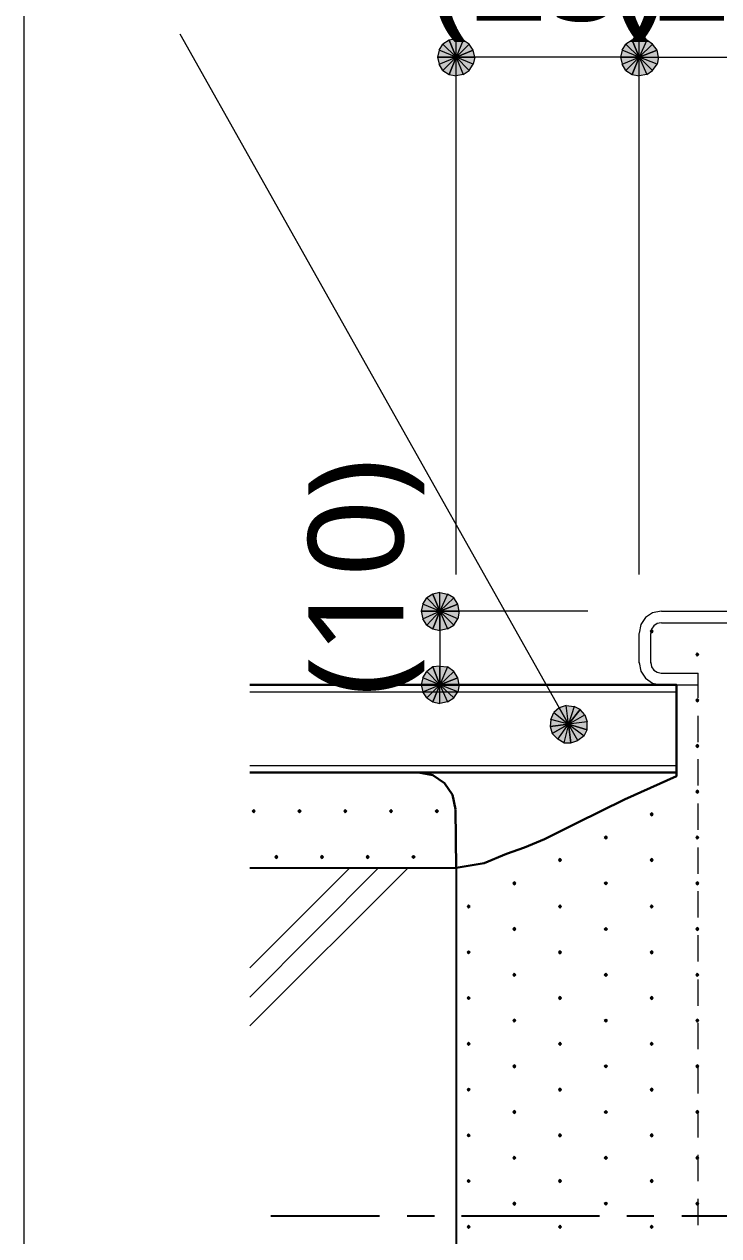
# Model space of a CAD drawing. Header units: millimetres. Extents: x 0 to 420, y 0 to 297.
# Drawn here: x 118.17 to 137.13, y 100.28 to 133.34 of the extents above; entities that cross this region are included whole.
import ezdxf
from ezdxf.enums import TextEntityAlignment as Align

# ---------------------------------------------------------------- set-up
doc = ezdxf.new("R2010")
doc.units = ezdxf.units.MM
doc.styles.add('kst32b', font='NotoSansJP-Variable.ttf')

msp = doc.modelspace()

# ---------------------------------------------------------------- hatches: boundary and pattern name
h = msp.add_hatch(color=7)
h.paths.add_polyline_path([(130.323, 132.8), (130.154, 132.905), (129.963, 132.44), (130.323, 132.8)])
h.paths.add_polyline_path([(130.154, 132.905), (129.963, 132.44), (129.963, 132.948), (130.154, 132.905)])
h.paths.add_polyline_path([(129.963, 132.44), (129.963, 132.948), (129.773, 132.905), (129.963, 132.44)])
h = msp.add_hatch(color=7)
h.paths.add_polyline_path([(135.319, 132.8), (135.17, 132.905), (134.959, 132.44), (135.319, 132.8)])
h.paths.add_polyline_path([(135.17, 132.905), (134.959, 132.44), (134.959, 132.948), (135.17, 132.905)])
h.paths.add_polyline_path([(134.959, 132.44), (134.959, 132.948), (134.768, 132.905), (134.959, 132.44)])
h = msp.add_hatch(color=7)
h.paths.add_polyline_path([(129.773, 132.905), (129.604, 132.8), (129.963, 132.44), (129.773, 132.905)])
h.paths.add_polyline_path([(129.604, 132.8), (129.963, 132.44), (129.498, 132.63), (129.604, 132.8)])
h.paths.add_polyline_path([(129.963, 132.44), (129.498, 132.63), (129.455, 132.44), (129.963, 132.44)])
for points in [[(130.429, 132.63), (130.323, 132.8), (129.963, 132.44), (130.429, 132.63)], [(135.446, 132.63), (135.319, 132.8), (134.959, 132.44), (135.446, 132.63)], [(130.006, 117.517), (129.9, 117.687), (129.519, 117.327), (130.006, 117.517)], [(135.297, 116.819), (135.276, 116.798), (135.255, 116.776), (135.276, 116.755), (135.297, 116.734), (135.319, 116.755), (135.34, 116.776), (135.319, 116.798), (135.297, 116.819)], [(136.546, 116.184), (136.525, 116.163), (136.504, 116.141), (136.525, 116.12), (136.546, 116.099), (136.567, 116.12), (136.588, 116.141), (136.567, 116.163), (136.546, 116.184)], [(130.006, 115.506), (129.9, 115.676), (129.519, 115.316), (130.006, 115.506)], [(136.546, 114.935), (136.525, 114.914), (136.504, 114.893), (136.525, 114.871), (136.546, 114.85), (136.567, 114.871), (136.588, 114.893), (136.567, 114.914), (136.546, 114.935)], [(132.525, 114.173), (132.588, 113.982), (133.033, 114.237), (132.525, 114.173)], [(136.546, 113.686), (136.525, 113.665), (136.504, 113.644), (136.525, 113.623), (136.546, 113.602), (136.567, 113.623), (136.588, 113.644), (136.567, 113.665), (136.546, 113.686)], [(136.546, 112.437), (136.525, 112.416), (136.504, 112.395), (136.525, 112.374), (136.546, 112.353), (136.567, 112.374), (136.588, 112.395), (136.567, 112.416), (136.546, 112.437)], [(124.439, 111.908), (124.418, 111.887), (124.396, 111.866), (124.418, 111.845), (124.439, 111.823), (124.46, 111.845), (124.481, 111.866), (124.46, 111.887), (124.439, 111.908)], [(125.688, 111.908), (125.667, 111.887), (125.645, 111.866), (125.667, 111.845), (125.688, 111.823), (125.709, 111.845), (125.73, 111.866), (125.709, 111.887), (125.688, 111.908)], [(126.937, 111.908), (126.915, 111.887), (126.894, 111.866), (126.915, 111.845), (126.937, 111.823), (126.958, 111.845), (126.979, 111.866), (126.958, 111.887), (126.937, 111.908)], [(128.185, 111.908), (128.164, 111.887), (128.143, 111.866), (128.164, 111.845), (128.185, 111.823), (128.207, 111.845), (128.228, 111.866), (128.207, 111.887), (128.185, 111.908)], [(129.434, 111.908), (129.413, 111.887), (129.392, 111.866), (129.413, 111.845), (129.434, 111.823), (129.455, 111.845), (129.477, 111.866), (129.455, 111.887), (129.434, 111.908)], [(135.297, 111.823), (135.276, 111.802), (135.255, 111.781), (135.276, 111.76), (135.297, 111.739), (135.319, 111.76), (135.34, 111.781), (135.319, 111.802), (135.297, 111.823)], [(134.049, 111.188), (134.027, 111.167), (134.006, 111.146), (134.027, 111.125), (134.049, 111.104), (134.07, 111.125), (134.091, 111.146), (134.07, 111.167), (134.049, 111.188)], [(136.546, 111.188), (136.525, 111.167), (136.504, 111.146), (136.525, 111.125), (136.546, 111.104), (136.567, 111.125), (136.588, 111.146), (136.567, 111.167), (136.546, 111.188)], [(125.053, 110.659), (125.032, 110.638), (125.01, 110.617), (125.032, 110.596), (125.053, 110.575), (125.074, 110.596), (125.095, 110.617), (125.074, 110.638), (125.053, 110.659)], [(126.302, 110.659), (126.28, 110.638), (126.259, 110.617), (126.28, 110.596), (126.302, 110.575), (126.323, 110.596), (126.344, 110.617), (126.323, 110.638), (126.302, 110.659)], [(127.55, 110.659), (127.529, 110.638), (127.508, 110.617), (127.529, 110.596), (127.55, 110.575), (127.571, 110.596), (127.593, 110.617), (127.571, 110.638), (127.55, 110.659)], [(128.799, 110.659), (128.778, 110.638), (128.757, 110.617), (128.778, 110.596), (128.799, 110.575), (128.82, 110.596), (128.842, 110.617), (128.82, 110.638), (128.799, 110.659)], [(132.8, 110.575), (132.779, 110.554), (132.757, 110.532), (132.779, 110.511), (132.8, 110.49), (132.821, 110.511), (132.842, 110.532), (132.821, 110.554), (132.8, 110.575)], [(135.297, 110.575), (135.276, 110.554), (135.255, 110.532), (135.276, 110.511), (135.297, 110.49), (135.319, 110.511), (135.34, 110.532), (135.319, 110.554), (135.297, 110.575)], [(131.551, 109.94), (131.53, 109.918), (131.509, 109.897), (131.53, 109.876), (131.551, 109.855), (131.572, 109.876), (131.593, 109.897), (131.572, 109.918), (131.551, 109.94)], [(134.049, 109.94), (134.027, 109.918), (134.006, 109.897), (134.027, 109.876), (134.049, 109.855), (134.07, 109.876), (134.091, 109.897), (134.07, 109.918), (134.049, 109.94)], [(136.546, 109.94), (136.525, 109.918), (136.504, 109.897), (136.525, 109.876), (136.546, 109.855), (136.567, 109.876), (136.588, 109.897), (136.567, 109.918), (136.546, 109.94)], [(130.302, 109.305), (130.281, 109.284), (130.26, 109.262), (130.281, 109.241), (130.302, 109.22), (130.323, 109.241), (130.344, 109.262), (130.323, 109.284), (130.302, 109.305)], [(132.8, 109.305), (132.779, 109.284), (132.757, 109.262), (132.779, 109.241), (132.8, 109.22), (132.821, 109.241), (132.842, 109.262), (132.821, 109.284), (132.8, 109.305)], [(135.297, 109.305), (135.276, 109.284), (135.255, 109.262), (135.276, 109.241), (135.297, 109.22), (135.319, 109.241), (135.34, 109.262), (135.319, 109.284), (135.297, 109.305)], [(131.551, 108.691), (131.53, 108.67), (131.509, 108.648), (131.53, 108.627), (131.551, 108.606), (131.572, 108.627), (131.593, 108.648), (131.572, 108.67), (131.551, 108.691)], [(134.049, 108.691), (134.027, 108.67), (134.006, 108.648), (134.027, 108.627), (134.049, 108.606), (134.07, 108.627), (134.091, 108.648), (134.07, 108.67), (134.049, 108.691)], [(136.546, 108.691), (136.525, 108.67), (136.504, 108.648), (136.525, 108.627), (136.546, 108.606), (136.567, 108.627), (136.588, 108.648), (136.567, 108.67), (136.546, 108.691)], [(130.302, 108.056), (130.281, 108.035), (130.26, 108.013), (130.281, 107.992), (130.302, 107.971), (130.323, 107.992), (130.344, 108.013), (130.323, 108.035), (130.302, 108.056)], [(132.8, 108.056), (132.779, 108.035), (132.757, 108.013), (132.779, 107.992), (132.8, 107.971), (132.821, 107.992), (132.842, 108.013), (132.821, 108.035), (132.8, 108.056)], [(135.297, 108.056), (135.276, 108.035), (135.255, 108.013), (135.276, 107.992), (135.297, 107.971), (135.319, 107.992), (135.34, 108.013), (135.319, 108.035), (135.297, 108.056)], [(131.551, 107.442), (131.53, 107.421), (131.509, 107.4), (131.53, 107.379), (131.551, 107.357), (131.572, 107.379), (131.593, 107.4), (131.572, 107.421), (131.551, 107.442)], [(134.049, 107.442), (134.027, 107.421), (134.006, 107.4), (134.027, 107.379), (134.049, 107.357), (134.07, 107.379), (134.091, 107.4), (134.07, 107.421), (134.049, 107.442)], [(136.546, 107.442), (136.525, 107.421), (136.504, 107.4), (136.525, 107.379), (136.546, 107.357), (136.567, 107.379), (136.588, 107.4), (136.567, 107.421), (136.546, 107.442)], [(130.302, 106.807), (130.281, 106.786), (130.26, 106.765), (130.281, 106.743), (130.302, 106.722), (130.323, 106.743), (130.344, 106.765), (130.323, 106.786), (130.302, 106.807)], [(132.8, 106.807), (132.779, 106.786), (132.757, 106.765), (132.779, 106.743), (132.8, 106.722), (132.821, 106.743), (132.842, 106.765), (132.821, 106.786), (132.8, 106.807)], [(135.297, 106.807), (135.276, 106.786), (135.255, 106.765), (135.276, 106.743), (135.297, 106.722), (135.319, 106.743), (135.34, 106.765), (135.319, 106.786), (135.297, 106.807)], [(131.551, 106.193), (131.53, 106.172), (131.509, 106.151), (131.53, 106.13), (131.551, 106.109), (131.572, 106.13), (131.593, 106.151), (131.572, 106.172), (131.551, 106.193)], [(134.049, 106.193), (134.027, 106.172), (134.006, 106.151), (134.027, 106.13), (134.049, 106.109), (134.07, 106.13), (134.091, 106.151), (134.07, 106.172), (134.049, 106.193)], [(136.546, 106.193), (136.525, 106.172), (136.504, 106.151), (136.525, 106.13), (136.546, 106.109), (136.567, 106.13), (136.588, 106.151), (136.567, 106.172), (136.546, 106.193)], [(130.302, 105.558), (130.281, 105.537), (130.26, 105.516), (130.281, 105.495), (130.302, 105.473), (130.323, 105.495), (130.344, 105.516), (130.323, 105.537), (130.302, 105.558)], [(132.8, 105.558), (132.779, 105.537), (132.757, 105.516), (132.779, 105.495), (132.8, 105.473), (132.821, 105.495), (132.842, 105.516), (132.821, 105.537), (132.8, 105.558)], [(135.297, 105.558), (135.276, 105.537), (135.255, 105.516), (135.276, 105.495), (135.297, 105.473), (135.319, 105.495), (135.34, 105.516), (135.319, 105.537), (135.297, 105.558)], [(131.551, 104.944), (131.53, 104.923), (131.509, 104.902), (131.53, 104.881), (131.551, 104.86), (131.572, 104.881), (131.593, 104.902), (131.572, 104.923), (131.551, 104.944)], [(134.049, 104.944), (134.027, 104.923), (134.006, 104.902), (134.027, 104.881), (134.049, 104.86), (134.07, 104.881), (134.091, 104.902), (134.07, 104.923), (134.049, 104.944)], [(136.546, 104.944), (136.525, 104.923), (136.504, 104.902), (136.525, 104.881), (136.546, 104.86), (136.567, 104.881), (136.588, 104.902), (136.567, 104.923), (136.546, 104.944)], [(130.302, 104.309), (130.281, 104.288), (130.26, 104.267), (130.281, 104.246), (130.302, 104.225), (130.323, 104.246), (130.344, 104.267), (130.323, 104.288), (130.302, 104.309)], [(132.8, 104.309), (132.779, 104.288), (132.757, 104.267), (132.779, 104.246), (132.8, 104.225), (132.821, 104.246), (132.842, 104.267), (132.821, 104.288), (132.8, 104.309)], [(135.297, 104.309), (135.276, 104.288), (135.255, 104.267), (135.276, 104.246), (135.297, 104.225), (135.319, 104.246), (135.34, 104.267), (135.319, 104.288), (135.297, 104.309)], [(131.551, 103.696), (131.53, 103.674), (131.509, 103.653), (131.53, 103.632), (131.551, 103.611), (131.572, 103.632), (131.593, 103.653), (131.572, 103.674), (131.551, 103.696)], [(134.049, 103.696), (134.027, 103.674), (134.006, 103.653), (134.027, 103.632), (134.049, 103.611), (134.07, 103.632), (134.091, 103.653), (134.07, 103.674), (134.049, 103.696)], [(136.546, 103.696), (136.525, 103.674), (136.504, 103.653), (136.525, 103.632), (136.546, 103.611), (136.567, 103.632), (136.588, 103.653), (136.567, 103.674), (136.546, 103.696)], [(130.302, 103.061), (130.281, 103.039), (130.26, 103.018), (130.281, 102.997), (130.302, 102.976), (130.323, 102.997), (130.344, 103.018), (130.323, 103.039), (130.302, 103.061)], [(132.8, 103.061), (132.779, 103.039), (132.757, 103.018), (132.779, 102.997), (132.8, 102.976), (132.821, 102.997), (132.842, 103.018), (132.821, 103.039), (132.8, 103.061)], [(135.297, 103.061), (135.276, 103.039), (135.255, 103.018), (135.276, 102.997), (135.297, 102.976), (135.319, 102.997), (135.34, 103.018), (135.319, 103.039), (135.297, 103.061)], [(131.551, 102.447), (131.53, 102.425), (131.509, 102.404), (131.53, 102.383), (131.551, 102.362), (131.572, 102.383), (131.593, 102.404), (131.572, 102.425), (131.551, 102.447)], [(134.049, 102.447), (134.027, 102.425), (134.006, 102.404), (134.027, 102.383), (134.049, 102.362), (134.07, 102.383), (134.091, 102.404), (134.07, 102.425), (134.049, 102.447)], [(136.546, 102.447), (136.525, 102.425), (136.504, 102.404), (136.525, 102.383), (136.546, 102.362), (136.567, 102.383), (136.588, 102.404), (136.567, 102.425), (136.546, 102.447)], [(130.302, 101.812), (130.281, 101.791), (130.26, 101.769), (130.281, 101.748), (130.302, 101.727), (130.323, 101.748), (130.344, 101.769), (130.323, 101.791), (130.302, 101.812)], [(132.8, 101.812), (132.779, 101.791), (132.757, 101.769), (132.779, 101.748), (132.8, 101.727), (132.821, 101.748), (132.842, 101.769), (132.821, 101.791), (132.8, 101.812)], [(135.297, 101.812), (135.276, 101.791), (135.255, 101.769), (135.276, 101.748), (135.297, 101.727), (135.319, 101.748), (135.34, 101.769), (135.319, 101.791), (135.297, 101.812)], [(131.551, 101.198), (131.53, 101.177), (131.509, 101.155), (131.53, 101.134), (131.551, 101.113), (131.572, 101.134), (131.593, 101.155), (131.572, 101.177), (131.551, 101.198)], [(134.049, 101.198), (134.027, 101.177), (134.006, 101.155), (134.027, 101.134), (134.049, 101.113), (134.07, 101.134), (134.091, 101.155), (134.07, 101.177), (134.049, 101.198)], [(136.546, 101.198), (136.525, 101.177), (136.504, 101.155), (136.525, 101.134), (136.546, 101.113), (136.567, 101.134), (136.588, 101.155), (136.567, 101.177), (136.546, 101.198)], [(130.302, 100.563), (130.281, 100.542), (130.26, 100.521), (130.281, 100.499), (130.302, 100.478), (130.323, 100.499), (130.344, 100.521), (130.323, 100.542), (130.302, 100.563)], [(132.8, 100.563), (132.779, 100.542), (132.757, 100.521), (132.779, 100.499), (132.8, 100.478), (132.821, 100.499), (132.842, 100.521), (132.821, 100.542), (132.8, 100.563)], [(135.297, 100.563), (135.276, 100.542), (135.255, 100.521), (135.276, 100.499), (135.297, 100.478), (135.319, 100.499), (135.34, 100.521), (135.319, 100.542), (135.297, 100.563)]]:
    msp.add_hatch(color=7).paths.add_polyline_path(points)
h = msp.add_hatch(color=7)
h.paths.add_polyline_path([(130.323, 132.08), (130.429, 132.249), (129.963, 132.44), (130.323, 132.08)])
h.paths.add_polyline_path([(130.429, 132.249), (129.963, 132.44), (130.471, 132.44), (130.429, 132.249)])
h.paths.add_polyline_path([(129.963, 132.44), (130.471, 132.44), (130.429, 132.63), (129.963, 132.44)])
h = msp.add_hatch(color=7)
h.paths.add_polyline_path([(134.768, 132.905), (134.599, 132.8), (134.959, 132.44), (134.768, 132.905)])
h.paths.add_polyline_path([(134.599, 132.8), (134.959, 132.44), (134.493, 132.63), (134.599, 132.8)])
h.paths.add_polyline_path([(134.959, 132.44), (134.493, 132.63), (134.451, 132.44), (134.959, 132.44)])
h = msp.add_hatch(color=7)
h.paths.add_polyline_path([(135.319, 132.08), (135.446, 132.249), (134.959, 132.44), (135.319, 132.08)])
h.paths.add_polyline_path([(135.446, 132.249), (134.959, 132.44), (135.488, 132.44), (135.446, 132.249)])
h.paths.add_polyline_path([(134.959, 132.44), (135.488, 132.44), (135.446, 132.63), (134.959, 132.44)])
h = msp.add_hatch(color=7)
h.paths.add_polyline_path([(129.455, 132.44), (129.498, 132.249), (129.963, 132.44), (129.455, 132.44)])
h.paths.add_polyline_path([(129.498, 132.249), (129.963, 132.44), (129.604, 132.08), (129.498, 132.249)])
h.paths.add_polyline_path([(129.963, 132.44), (129.604, 132.08), (129.773, 131.974), (129.963, 132.44)])
h = msp.add_hatch(color=7)
h.paths.add_polyline_path([(129.773, 131.974), (129.963, 131.932), (129.963, 132.44), (129.773, 131.974)])
h.paths.add_polyline_path([(129.963, 131.932), (129.963, 132.44), (130.154, 131.974), (129.963, 131.932)])
h.paths.add_polyline_path([(129.963, 132.44), (130.154, 131.974), (130.323, 132.08), (129.963, 132.44)])
h = msp.add_hatch(color=7)
h.paths.add_polyline_path([(134.451, 132.44), (134.493, 132.249), (134.959, 132.44), (134.451, 132.44)])
h.paths.add_polyline_path([(134.493, 132.249), (134.959, 132.44), (134.599, 132.08), (134.493, 132.249)])
h.paths.add_polyline_path([(134.959, 132.44), (134.599, 132.08), (134.768, 131.974), (134.959, 132.44)])
h = msp.add_hatch(color=7)
h.paths.add_polyline_path([(134.768, 131.974), (134.959, 131.932), (134.959, 132.44), (134.768, 131.974)])
h.paths.add_polyline_path([(134.959, 131.932), (134.959, 132.44), (135.17, 131.974), (134.959, 131.932)])
h.paths.add_polyline_path([(134.959, 132.44), (135.17, 131.974), (135.319, 132.08), (134.959, 132.44)])
h = msp.add_hatch(color=7)
h.paths.add_polyline_path([(129.328, 117.792), (129.159, 117.687), (129.519, 117.327), (129.328, 117.792)])
h.paths.add_polyline_path([(129.159, 117.687), (129.519, 117.327), (129.053, 117.517), (129.159, 117.687)])
h.paths.add_polyline_path([(129.519, 117.327), (129.053, 117.517), (129.011, 117.327), (129.519, 117.327)])
h = msp.add_hatch(color=7)
h.paths.add_polyline_path([(129.9, 117.687), (129.73, 117.792), (129.519, 117.327), (129.9, 117.687)])
h.paths.add_polyline_path([(129.73, 117.792), (129.519, 117.327), (129.519, 117.835), (129.73, 117.792)])
h.paths.add_polyline_path([(129.519, 117.327), (129.519, 117.835), (129.328, 117.792), (129.519, 117.327)])
h = msp.add_hatch(color=7)
h.paths.add_polyline_path([(129.9, 116.946), (130.006, 117.115), (129.519, 117.327), (129.9, 116.946)])
h.paths.add_polyline_path([(130.006, 117.115), (129.519, 117.327), (130.048, 117.327), (130.006, 117.115)])
h.paths.add_polyline_path([(129.519, 117.327), (130.048, 117.327), (130.006, 117.517), (129.519, 117.327)])
h = msp.add_hatch(color=7)
h.paths.add_polyline_path([(129.011, 117.327), (129.053, 117.115), (129.519, 117.327), (129.011, 117.327)])
h.paths.add_polyline_path([(129.053, 117.115), (129.519, 117.327), (129.159, 116.946), (129.053, 117.115)])
h.paths.add_polyline_path([(129.519, 117.327), (129.159, 116.946), (129.328, 116.84), (129.519, 117.327)])
h = msp.add_hatch(color=7)
h.paths.add_polyline_path([(129.328, 116.84), (129.519, 116.798), (129.519, 117.327), (129.328, 116.84)])
h.paths.add_polyline_path([(129.519, 116.798), (129.519, 117.327), (129.73, 116.84), (129.519, 116.798)])
h.paths.add_polyline_path([(129.519, 117.327), (129.73, 116.84), (129.9, 116.946), (129.519, 117.327)])
h = msp.add_hatch(color=7)
h.paths.add_polyline_path([(129.328, 115.803), (129.159, 115.676), (129.519, 115.316), (129.328, 115.803)])
h.paths.add_polyline_path([(129.159, 115.676), (129.519, 115.316), (129.053, 115.506), (129.159, 115.676)])
h.paths.add_polyline_path([(129.519, 115.316), (129.053, 115.506), (129.011, 115.316), (129.519, 115.316)])
h = msp.add_hatch(color=7)
h.paths.add_polyline_path([(129.9, 115.676), (129.73, 115.803), (129.519, 115.316), (129.9, 115.676)])
h.paths.add_polyline_path([(129.73, 115.803), (129.519, 115.316), (129.519, 115.824), (129.73, 115.803)])
h.paths.add_polyline_path([(129.519, 115.316), (129.519, 115.824), (129.328, 115.803), (129.519, 115.316)])
h = msp.add_hatch(color=7)
h.paths.add_polyline_path([(129.9, 114.956), (130.006, 115.125), (129.519, 115.316), (129.9, 114.956)])
h.paths.add_polyline_path([(130.006, 115.125), (129.519, 115.316), (130.048, 115.316), (130.006, 115.125)])
h.paths.add_polyline_path([(129.519, 115.316), (130.048, 115.316), (130.006, 115.506), (129.519, 115.316)])
h = msp.add_hatch(color=7)
h.paths.add_polyline_path([(129.011, 115.316), (129.053, 115.125), (129.519, 115.316), (129.011, 115.316)])
h.paths.add_polyline_path([(129.053, 115.125), (129.519, 115.316), (129.159, 114.956), (129.053, 115.125)])
h.paths.add_polyline_path([(129.519, 115.316), (129.159, 114.956), (129.328, 114.85), (129.519, 115.316)])
h = msp.add_hatch(color=7)
h.paths.add_polyline_path([(129.328, 114.85), (129.519, 114.808), (129.519, 115.316), (129.328, 114.85)])
h.paths.add_polyline_path([(129.519, 114.808), (129.519, 115.316), (129.73, 114.85), (129.519, 114.808)])
h.paths.add_polyline_path([(129.519, 115.316), (129.73, 114.85), (129.9, 114.956), (129.519, 115.316)])
h = msp.add_hatch(color=7)
h.paths.add_polyline_path([(133.35, 114.639), (133.181, 114.723), (133.033, 114.237), (133.35, 114.639)])
h.paths.add_polyline_path([(133.181, 114.723), (133.033, 114.237), (132.969, 114.745), (133.181, 114.723)])
h.paths.add_polyline_path([(133.033, 114.237), (132.969, 114.745), (132.779, 114.681), (133.033, 114.237)])
h = msp.add_hatch(color=7)
h.paths.add_polyline_path([(132.779, 114.681), (132.63, 114.554), (133.033, 114.237), (132.779, 114.681)])
h.paths.add_polyline_path([(132.63, 114.554), (133.033, 114.237), (132.546, 114.363), (132.63, 114.554)])
h.paths.add_polyline_path([(133.033, 114.237), (132.546, 114.363), (132.525, 114.173), (133.033, 114.237)])
h = msp.add_hatch(color=7)
h.paths.add_polyline_path([(133.541, 114.088), (133.541, 114.3), (133.033, 114.237), (133.541, 114.088)])
h.paths.add_polyline_path([(133.541, 114.3), (133.033, 114.237), (133.477, 114.49), (133.541, 114.3)])
h.paths.add_polyline_path([(133.033, 114.237), (133.477, 114.49), (133.35, 114.639), (133.033, 114.237)])
h = msp.add_hatch(color=7)
h.paths.add_polyline_path([(132.588, 113.982), (132.736, 113.834), (133.033, 114.237), (132.588, 113.982)])
h.paths.add_polyline_path([(132.736, 113.834), (133.033, 114.237), (132.905, 113.729), (132.736, 113.834)])
h.paths.add_polyline_path([(133.033, 114.237), (132.905, 113.729), (133.096, 113.729), (133.033, 114.237)])
h = msp.add_hatch(color=7)
h.paths.add_polyline_path([(133.096, 113.729), (133.287, 113.792), (133.033, 114.237), (133.096, 113.729)])
h.paths.add_polyline_path([(133.287, 113.792), (133.033, 114.237), (133.456, 113.919), (133.287, 113.792)])
h.paths.add_polyline_path([(133.033, 114.237), (133.456, 113.919), (133.541, 114.088), (133.033, 114.237)])

# ---------------------------------------------------------------- linework, layer by layer
at = {"lineweight": 13}
for points in [[(118.174, 45.995), (118.174, 165.989)], [(133.033, 114.237), (122.428, 133.075)], [(129.963, 118.322), (129.963, 132.44)], [(134.959, 132.44), (129.963, 132.44)], [(134.959, 118.322), (134.959, 132.44)], [(134.959, 132.44), (139.975, 132.44), (140.568, 132.44)], [(133.562, 117.327), (129.519, 117.327)], [(129.519, 117.327), (129.519, 115.316)], [(135.562, 117.327), (135.327, 117.279), (135.135, 117.15), (135.006, 116.958), (134.959, 116.724)], [(135.572, 117.327), (139.361, 117.327)], [(135.562, 117.009), (135.451, 116.987), (135.36, 116.926), (135.299, 116.835), (135.276, 116.724)], [(135.572, 117.009), (139.361, 117.009)], [(134.959, 115.909), (134.959, 116.713)], [(135.276, 115.909), (135.276, 116.713)], [(134.959, 115.919), (135.006, 115.684), (135.135, 115.493), (135.327, 115.363), (135.562, 115.316)], [(135.276, 115.919), (135.299, 115.808), (135.36, 115.717), (135.451, 115.656), (135.562, 115.634)], [(135.572, 115.634), (136.567, 115.634)], [(136.567, 115.316), (136.567, 115.634)], [(124.333, 115.125), (135.975, 115.125)], [(135.572, 115.316), (136.567, 115.316)], [(136.567, 114.956), (136.567, 115.316)], [(136.567, 113.75), (136.567, 114.469)], [(124.333, 113.115), (135.975, 113.115)], [(136.567, 112.564), (136.567, 113.284)], [(136.567, 111.358), (136.567, 112.077)], [(136.567, 110.151), (136.567, 110.871)], [(128.651, 110.321), (124.333, 106.003)], [(127.847, 110.321), (124.333, 106.786)], [(127.063, 110.321), (124.333, 107.59)], [(136.567, 108.966), (136.567, 109.686)], [(136.567, 107.759), (136.567, 108.479)], [(136.567, 106.553), (136.567, 107.273)], [(136.567, 105.368), (136.567, 106.087)], [(136.567, 104.161), (136.567, 104.881)], [(136.567, 102.955), (136.567, 103.674)], [(136.567, 101.769), (136.567, 102.489)], [(136.567, 100.563), (136.567, 101.282)]]:
    msp.add_lwpolyline(points, dxfattribs=at)
at = {"lineweight": 0}
for points in [[(129.963, 132.44), (129.963, 132.948), (129.773, 132.905)], [(130.154, 132.905), (129.963, 132.44), (129.963, 132.948)], [(134.959, 132.44), (134.959, 132.948), (134.768, 132.905)], [(135.17, 132.905), (134.959, 132.44), (134.959, 132.948)], [(129.963, 132.44), (129.498, 132.63), (129.455, 132.44)], [(129.604, 132.8), (129.963, 132.44), (129.498, 132.63)], [(129.773, 132.905), (129.604, 132.8), (129.963, 132.44)], [(130.323, 132.8), (130.154, 132.905), (129.963, 132.44)], [(130.429, 132.63), (130.323, 132.8), (129.963, 132.44)], [(129.963, 132.44), (130.471, 132.44), (130.429, 132.63)], [(134.959, 132.44), (134.493, 132.63), (134.451, 132.44)], [(134.599, 132.8), (134.959, 132.44), (134.493, 132.63)], [(134.768, 132.905), (134.599, 132.8), (134.959, 132.44)], [(135.319, 132.8), (135.17, 132.905), (134.959, 132.44)], [(135.446, 132.63), (135.319, 132.8), (134.959, 132.44)], [(134.959, 132.44), (135.488, 132.44), (135.446, 132.63)], [(129.455, 132.44), (129.498, 132.249), (129.963, 132.44)], [(129.498, 132.249), (129.963, 132.44), (129.604, 132.08)], [(129.963, 132.44), (129.604, 132.08), (129.773, 131.974)], [(129.773, 131.974), (129.963, 131.932), (129.963, 132.44)], [(129.963, 131.932), (129.963, 132.44), (130.154, 131.974)], [(129.963, 132.44), (130.154, 131.974), (130.323, 132.08)], [(130.323, 132.08), (130.429, 132.249), (129.963, 132.44)], [(130.429, 132.249), (129.963, 132.44), (130.471, 132.44)], [(134.451, 132.44), (134.493, 132.249), (134.959, 132.44)], [(134.493, 132.249), (134.959, 132.44), (134.599, 132.08)], [(134.959, 132.44), (134.599, 132.08), (134.768, 131.974)], [(134.768, 131.974), (134.959, 131.932), (134.959, 132.44)], [(134.959, 131.932), (134.959, 132.44), (135.17, 131.974)], [(134.959, 132.44), (135.17, 131.974), (135.319, 132.08)], [(135.319, 132.08), (135.446, 132.249), (134.959, 132.44)], [(135.446, 132.249), (134.959, 132.44), (135.488, 132.44)], [(129.328, 117.792), (129.159, 117.687), (129.519, 117.327)], [(129.519, 117.327), (129.519, 117.835), (129.328, 117.792)], [(129.73, 117.792), (129.519, 117.327), (129.519, 117.835)], [(129.9, 117.687), (129.73, 117.792), (129.519, 117.327)], [(129.519, 117.327), (129.053, 117.517), (129.011, 117.327)], [(129.159, 117.687), (129.519, 117.327), (129.053, 117.517)], [(130.006, 117.517), (129.9, 117.687), (129.519, 117.327)], [(129.519, 117.327), (130.048, 117.327), (130.006, 117.517)], [(129.011, 117.327), (129.053, 117.115), (129.519, 117.327)], [(129.053, 117.115), (129.519, 117.327), (129.159, 116.946)], [(129.519, 117.327), (129.159, 116.946), (129.328, 116.84)], [(129.328, 116.84), (129.519, 116.798), (129.519, 117.327)], [(129.519, 116.798), (129.519, 117.327), (129.73, 116.84)], [(129.519, 117.327), (129.73, 116.84), (129.9, 116.946)], [(129.9, 116.946), (130.006, 117.115), (129.519, 117.327)], [(130.006, 117.115), (129.519, 117.327), (130.048, 117.327)], [(135.297, 116.819), (135.276, 116.798), (135.255, 116.776), (135.276, 116.755), (135.297, 116.734), (135.319, 116.755), (135.34, 116.776), (135.319, 116.798)], [(136.546, 116.184), (136.525, 116.163), (136.504, 116.141), (136.525, 116.12), (136.546, 116.099), (136.567, 116.12), (136.588, 116.141), (136.567, 116.163)], [(129.328, 115.803), (129.159, 115.676), (129.519, 115.316)], [(129.519, 115.316), (129.519, 115.824), (129.328, 115.803)], [(129.73, 115.803), (129.519, 115.316), (129.519, 115.824)], [(129.9, 115.676), (129.73, 115.803), (129.519, 115.316)], [(129.519, 115.316), (129.053, 115.506), (129.011, 115.316)], [(129.159, 115.676), (129.519, 115.316), (129.053, 115.506)], [(130.006, 115.506), (129.9, 115.676), (129.519, 115.316)], [(129.519, 115.316), (130.048, 115.316), (130.006, 115.506)], [(129.011, 115.316), (129.053, 115.125), (129.519, 115.316)], [(129.053, 115.125), (129.519, 115.316), (129.159, 114.956)], [(129.519, 115.316), (129.159, 114.956), (129.328, 114.85)], [(129.328, 114.85), (129.519, 114.808), (129.519, 115.316)], [(129.519, 114.808), (129.519, 115.316), (129.73, 114.85)], [(129.519, 115.316), (129.73, 114.85), (129.9, 114.956)], [(129.9, 114.956), (130.006, 115.125), (129.519, 115.316)], [(130.006, 115.125), (129.519, 115.316), (130.048, 115.316)], [(133.033, 114.237), (132.969, 114.745), (132.779, 114.681)], [(133.181, 114.723), (133.033, 114.237), (132.969, 114.745)], [(136.546, 114.935), (136.525, 114.914), (136.504, 114.893), (136.525, 114.871), (136.546, 114.85), (136.567, 114.871), (136.588, 114.893), (136.567, 114.914)], [(132.63, 114.554), (133.033, 114.237), (132.546, 114.363)], [(132.779, 114.681), (132.63, 114.554), (133.033, 114.237)], [(133.35, 114.639), (133.181, 114.723), (133.033, 114.237)], [(133.033, 114.237), (133.477, 114.49), (133.35, 114.639)], [(133.541, 114.3), (133.033, 114.237), (133.477, 114.49)], [(133.033, 114.237), (132.546, 114.363), (132.525, 114.173)], [(132.525, 114.173), (132.588, 113.982), (133.033, 114.237)], [(132.588, 113.982), (132.736, 113.834), (133.033, 114.237)], [(132.736, 113.834), (133.033, 114.237), (132.905, 113.729)], [(133.033, 114.237), (132.905, 113.729), (133.096, 113.729)], [(133.541, 114.088), (133.541, 114.3), (133.033, 114.237)], [(133.096, 113.729), (133.287, 113.792), (133.033, 114.237)], [(133.287, 113.792), (133.033, 114.237), (133.456, 113.919)], [(133.033, 114.237), (133.456, 113.919), (133.541, 114.088)], [(136.546, 113.686), (136.525, 113.665), (136.504, 113.644), (136.525, 113.623), (136.546, 113.602), (136.567, 113.623), (136.588, 113.644), (136.567, 113.665)], [(136.546, 112.437), (136.525, 112.416), (136.504, 112.395), (136.525, 112.374), (136.546, 112.353), (136.567, 112.374), (136.588, 112.395), (136.567, 112.416)], [(124.439, 111.908), (124.418, 111.887), (124.396, 111.866), (124.418, 111.845), (124.439, 111.823), (124.46, 111.845), (124.481, 111.866), (124.46, 111.887)], [(125.688, 111.908), (125.667, 111.887), (125.645, 111.866), (125.667, 111.845), (125.688, 111.823), (125.709, 111.845), (125.73, 111.866), (125.709, 111.887)], [(126.937, 111.908), (126.915, 111.887), (126.894, 111.866), (126.915, 111.845), (126.937, 111.823), (126.958, 111.845), (126.979, 111.866), (126.958, 111.887)], [(128.185, 111.908), (128.164, 111.887), (128.143, 111.866), (128.164, 111.845), (128.185, 111.823), (128.207, 111.845), (128.228, 111.866), (128.207, 111.887)], [(129.434, 111.908), (129.413, 111.887), (129.392, 111.866), (129.413, 111.845), (129.434, 111.823), (129.455, 111.845), (129.477, 111.866), (129.455, 111.887)], [(135.297, 111.823), (135.276, 111.802), (135.255, 111.781), (135.276, 111.76), (135.297, 111.739), (135.319, 111.76), (135.34, 111.781), (135.319, 111.802)], [(134.049, 111.188), (134.027, 111.167), (134.006, 111.146), (134.027, 111.125), (134.049, 111.104), (134.07, 111.125), (134.091, 111.146), (134.07, 111.167)], [(136.546, 111.188), (136.525, 111.167), (136.504, 111.146), (136.525, 111.125), (136.546, 111.104), (136.567, 111.125), (136.588, 111.146), (136.567, 111.167)], [(125.053, 110.659), (125.032, 110.638), (125.01, 110.617), (125.032, 110.596), (125.053, 110.575), (125.074, 110.596), (125.095, 110.617), (125.074, 110.638)], [(126.302, 110.659), (126.28, 110.638), (126.259, 110.617), (126.28, 110.596), (126.302, 110.575), (126.323, 110.596), (126.344, 110.617), (126.323, 110.638)], [(127.55, 110.659), (127.529, 110.638), (127.508, 110.617), (127.529, 110.596), (127.55, 110.575), (127.571, 110.596), (127.593, 110.617), (127.571, 110.638)], [(128.799, 110.659), (128.778, 110.638), (128.757, 110.617), (128.778, 110.596), (128.799, 110.575), (128.82, 110.596), (128.842, 110.617), (128.82, 110.638)], [(132.8, 110.575), (132.779, 110.554), (132.757, 110.532), (132.779, 110.511), (132.8, 110.49), (132.821, 110.511), (132.842, 110.532), (132.821, 110.554)], [(135.297, 110.575), (135.276, 110.554), (135.255, 110.532), (135.276, 110.511), (135.297, 110.49), (135.319, 110.511), (135.34, 110.532), (135.319, 110.554)], [(131.551, 109.94), (131.53, 109.918), (131.509, 109.897), (131.53, 109.876), (131.551, 109.855), (131.572, 109.876), (131.593, 109.897), (131.572, 109.918)], [(134.049, 109.94), (134.027, 109.918), (134.006, 109.897), (134.027, 109.876), (134.049, 109.855), (134.07, 109.876), (134.091, 109.897), (134.07, 109.918)], [(136.546, 109.94), (136.525, 109.918), (136.504, 109.897), (136.525, 109.876), (136.546, 109.855), (136.567, 109.876), (136.588, 109.897), (136.567, 109.918)], [(130.302, 109.305), (130.281, 109.284), (130.26, 109.262), (130.281, 109.241), (130.302, 109.22), (130.323, 109.241), (130.344, 109.262), (130.323, 109.284)], [(132.8, 109.305), (132.779, 109.284), (132.757, 109.262), (132.779, 109.241), (132.8, 109.22), (132.821, 109.241), (132.842, 109.262), (132.821, 109.284)], [(135.297, 109.305), (135.276, 109.284), (135.255, 109.262), (135.276, 109.241), (135.297, 109.22), (135.319, 109.241), (135.34, 109.262), (135.319, 109.284)], [(131.551, 108.691), (131.53, 108.67), (131.509, 108.648), (131.53, 108.627), (131.551, 108.606), (131.572, 108.627), (131.593, 108.648), (131.572, 108.67)], [(134.049, 108.691), (134.027, 108.67), (134.006, 108.648), (134.027, 108.627), (134.049, 108.606), (134.07, 108.627), (134.091, 108.648), (134.07, 108.67)], [(136.546, 108.691), (136.525, 108.67), (136.504, 108.648), (136.525, 108.627), (136.546, 108.606), (136.567, 108.627), (136.588, 108.648), (136.567, 108.67)], [(130.302, 108.056), (130.281, 108.035), (130.26, 108.013), (130.281, 107.992), (130.302, 107.971), (130.323, 107.992), (130.344, 108.013), (130.323, 108.035)], [(132.8, 108.056), (132.779, 108.035), (132.757, 108.013), (132.779, 107.992), (132.8, 107.971), (132.821, 107.992), (132.842, 108.013), (132.821, 108.035)], [(135.297, 108.056), (135.276, 108.035), (135.255, 108.013), (135.276, 107.992), (135.297, 107.971), (135.319, 107.992), (135.34, 108.013), (135.319, 108.035)], [(131.551, 107.442), (131.53, 107.421), (131.509, 107.4), (131.53, 107.379), (131.551, 107.357), (131.572, 107.379), (131.593, 107.4), (131.572, 107.421)], [(134.049, 107.442), (134.027, 107.421), (134.006, 107.4), (134.027, 107.379), (134.049, 107.357), (134.07, 107.379), (134.091, 107.4), (134.07, 107.421)], [(136.546, 107.442), (136.525, 107.421), (136.504, 107.4), (136.525, 107.379), (136.546, 107.357), (136.567, 107.379), (136.588, 107.4), (136.567, 107.421)], [(130.302, 106.807), (130.281, 106.786), (130.26, 106.765), (130.281, 106.743), (130.302, 106.722), (130.323, 106.743), (130.344, 106.765), (130.323, 106.786)], [(132.8, 106.807), (132.779, 106.786), (132.757, 106.765), (132.779, 106.743), (132.8, 106.722), (132.821, 106.743), (132.842, 106.765), (132.821, 106.786)], [(135.297, 106.807), (135.276, 106.786), (135.255, 106.765), (135.276, 106.743), (135.297, 106.722), (135.319, 106.743), (135.34, 106.765), (135.319, 106.786)], [(131.551, 106.193), (131.53, 106.172), (131.509, 106.151), (131.53, 106.13), (131.551, 106.109), (131.572, 106.13), (131.593, 106.151), (131.572, 106.172)], [(134.049, 106.193), (134.027, 106.172), (134.006, 106.151), (134.027, 106.13), (134.049, 106.109), (134.07, 106.13), (134.091, 106.151), (134.07, 106.172)], [(136.546, 106.193), (136.525, 106.172), (136.504, 106.151), (136.525, 106.13), (136.546, 106.109), (136.567, 106.13), (136.588, 106.151), (136.567, 106.172)], [(130.302, 105.558), (130.281, 105.537), (130.26, 105.516), (130.281, 105.495), (130.302, 105.473), (130.323, 105.495), (130.344, 105.516), (130.323, 105.537)], [(132.8, 105.558), (132.779, 105.537), (132.757, 105.516), (132.779, 105.495), (132.8, 105.473), (132.821, 105.495), (132.842, 105.516), (132.821, 105.537)], [(135.297, 105.558), (135.276, 105.537), (135.255, 105.516), (135.276, 105.495), (135.297, 105.473), (135.319, 105.495), (135.34, 105.516), (135.319, 105.537)], [(131.551, 104.944), (131.53, 104.923), (131.509, 104.902), (131.53, 104.881), (131.551, 104.86), (131.572, 104.881), (131.593, 104.902), (131.572, 104.923)], [(134.049, 104.944), (134.027, 104.923), (134.006, 104.902), (134.027, 104.881), (134.049, 104.86), (134.07, 104.881), (134.091, 104.902), (134.07, 104.923)], [(136.546, 104.944), (136.525, 104.923), (136.504, 104.902), (136.525, 104.881), (136.546, 104.86), (136.567, 104.881), (136.588, 104.902), (136.567, 104.923)], [(130.302, 104.309), (130.281, 104.288), (130.26, 104.267), (130.281, 104.246), (130.302, 104.225), (130.323, 104.246), (130.344, 104.267), (130.323, 104.288)], [(132.8, 104.309), (132.779, 104.288), (132.757, 104.267), (132.779, 104.246), (132.8, 104.225), (132.821, 104.246), (132.842, 104.267), (132.821, 104.288)], [(135.297, 104.309), (135.276, 104.288), (135.255, 104.267), (135.276, 104.246), (135.297, 104.225), (135.319, 104.246), (135.34, 104.267), (135.319, 104.288)], [(131.551, 103.696), (131.53, 103.674), (131.509, 103.653), (131.53, 103.632), (131.551, 103.611), (131.572, 103.632), (131.593, 103.653), (131.572, 103.674)], [(134.049, 103.696), (134.027, 103.674), (134.006, 103.653), (134.027, 103.632), (134.049, 103.611), (134.07, 103.632), (134.091, 103.653), (134.07, 103.674)], [(136.546, 103.696), (136.525, 103.674), (136.504, 103.653), (136.525, 103.632), (136.546, 103.611), (136.567, 103.632), (136.588, 103.653), (136.567, 103.674)], [(130.302, 103.061), (130.281, 103.039), (130.26, 103.018), (130.281, 102.997), (130.302, 102.976), (130.323, 102.997), (130.344, 103.018), (130.323, 103.039)], [(132.8, 103.061), (132.779, 103.039), (132.757, 103.018), (132.779, 102.997), (132.8, 102.976), (132.821, 102.997), (132.842, 103.018), (132.821, 103.039)], [(135.297, 103.061), (135.276, 103.039), (135.255, 103.018), (135.276, 102.997), (135.297, 102.976), (135.319, 102.997), (135.34, 103.018), (135.319, 103.039)], [(131.551, 102.447), (131.53, 102.425), (131.509, 102.404), (131.53, 102.383), (131.551, 102.362), (131.572, 102.383), (131.593, 102.404), (131.572, 102.425)], [(134.049, 102.447), (134.027, 102.425), (134.006, 102.404), (134.027, 102.383), (134.049, 102.362), (134.07, 102.383), (134.091, 102.404), (134.07, 102.425)], [(136.546, 102.447), (136.525, 102.425), (136.504, 102.404), (136.525, 102.383), (136.546, 102.362), (136.567, 102.383), (136.588, 102.404), (136.567, 102.425)], [(130.302, 101.812), (130.281, 101.791), (130.26, 101.769), (130.281, 101.748), (130.302, 101.727), (130.323, 101.748), (130.344, 101.769), (130.323, 101.791)], [(132.8, 101.812), (132.779, 101.791), (132.757, 101.769), (132.779, 101.748), (132.8, 101.727), (132.821, 101.748), (132.842, 101.769), (132.821, 101.791)], [(135.297, 101.812), (135.276, 101.791), (135.255, 101.769), (135.276, 101.748), (135.297, 101.727), (135.319, 101.748), (135.34, 101.769), (135.319, 101.791)], [(131.551, 101.198), (131.53, 101.177), (131.509, 101.155), (131.53, 101.134), (131.551, 101.113), (131.572, 101.134), (131.593, 101.155), (131.572, 101.177)], [(134.049, 101.198), (134.027, 101.177), (134.006, 101.155), (134.027, 101.134), (134.049, 101.113), (134.07, 101.134), (134.091, 101.155), (134.07, 101.177)], [(136.546, 101.198), (136.525, 101.177), (136.504, 101.155), (136.525, 101.134), (136.546, 101.113), (136.567, 101.134), (136.588, 101.155), (136.567, 101.177)], [(130.302, 100.563), (130.281, 100.542), (130.26, 100.521), (130.281, 100.499), (130.302, 100.478), (130.323, 100.499), (130.344, 100.521), (130.323, 100.542)], [(132.8, 100.563), (132.779, 100.542), (132.757, 100.521), (132.779, 100.499), (132.8, 100.478), (132.821, 100.499), (132.842, 100.521), (132.821, 100.542)], [(135.297, 100.563), (135.276, 100.542), (135.255, 100.521), (135.276, 100.499), (135.297, 100.478), (135.319, 100.499), (135.34, 100.521), (135.319, 100.542)]]:
    msp.add_lwpolyline(points, close=True, dxfattribs=at)
at = {"lineweight": 30}
for points in [[(124.333, 115.316), (135.975, 115.316), (135.975, 112.924)], [(124.333, 112.924), (135.975, 112.924)], [(129.942, 111.919), (129.863, 112.31), (129.648, 112.63), (129.328, 112.845), (128.937, 112.924)], [(129.963, 110.321), (130.725, 110.448), (131.339, 110.702), (131.826, 110.871), (132.376, 111.104), (133.265, 111.548), (134.557, 112.183), (135.975, 112.818), (135.975, 112.924)], [(129.942, 111.908), (129.963, 110.321)]]:
    msp.add_lwpolyline(points, dxfattribs=at)
at = {"lineweight": 25}
for points in [[(124.333, 110.321), (129.963, 110.321), (129.963, 90.318), (124.333, 90.318)], [(124.904, 100.817), (127.868, 100.817)], [(128.63, 100.817), (129.371, 100.817)], [(130.112, 100.817), (133.879, 100.817)], [(134.62, 100.817), (135.361, 100.817)], [(136.123, 100.817), (139.065, 100.817)]]:
    msp.add_lwpolyline(points, dxfattribs=at)

# ---------------------------------------------------------------- texts
at = {"style": 'kst32b'}
for s, p, p2 in [('(25)', (129.223, 133.435), (135.72, 133.435)), ('(25)', (134.218, 133.435), (140.715, 133.435)), ('(10)', (128.524, 114.998), (128.524, 121.496))]:
    msp.add_text(s, height=2.5989, dxfattribs=at).set_placement(p, p2, align=Align.FIT)

doc.saveas('drawing.dxf')
